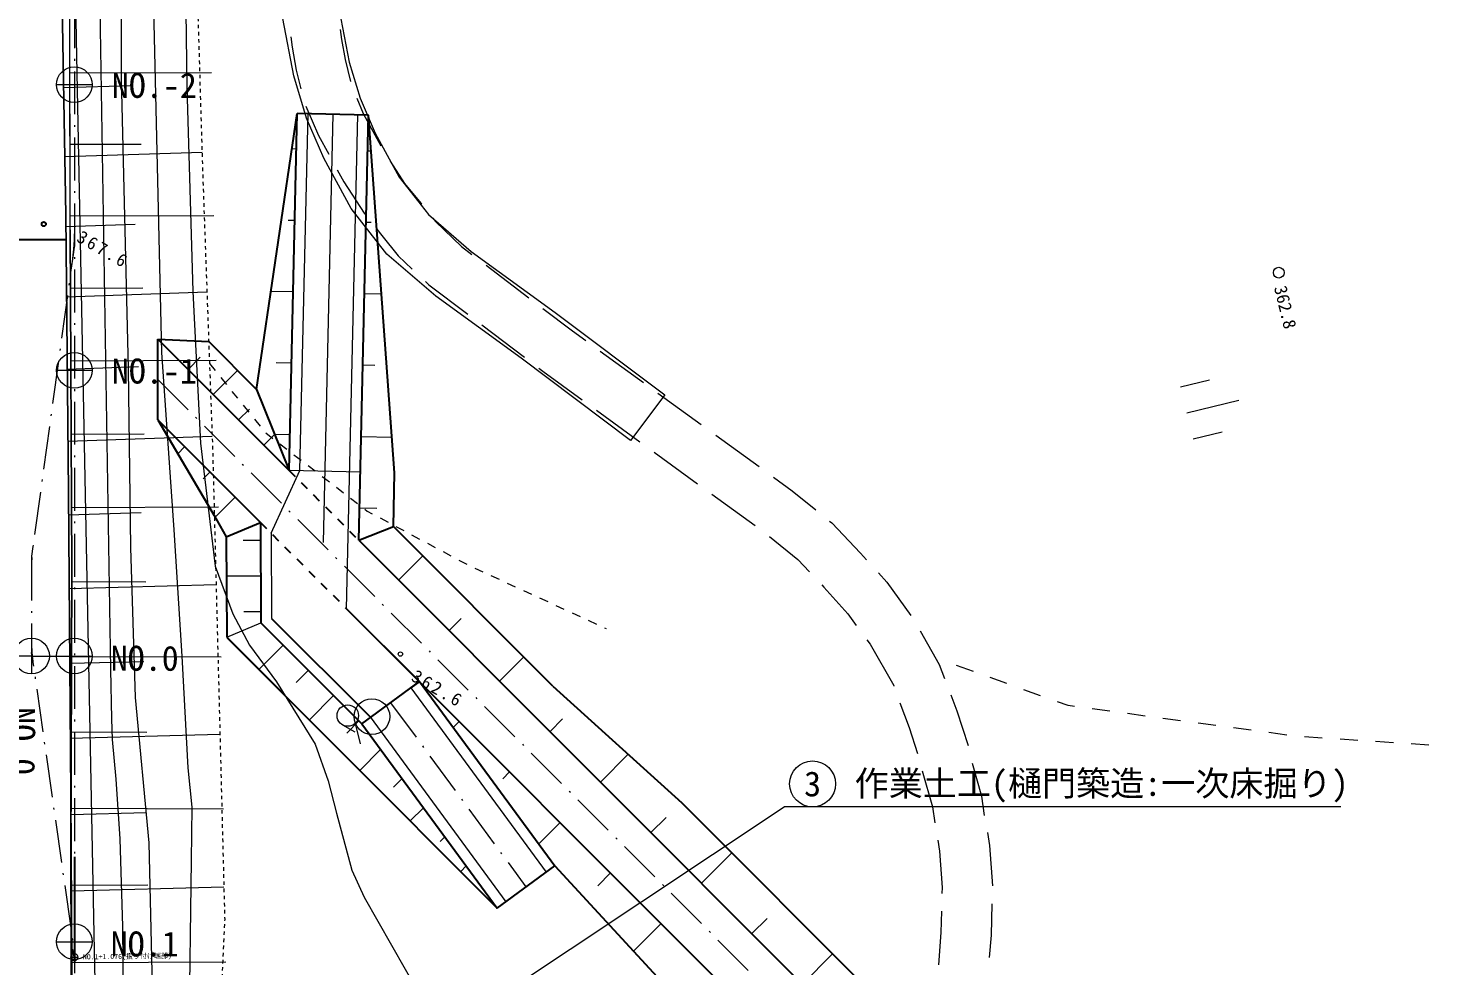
# Model space of a CAD drawing. Header units: millimetres. Extents: x -2078669 to -1085629, y -5987148 to 310365.
# Drawn here: x -1704799 to -1606660, y -239885 to -174225 of the extents above; entities that cross this region are included whole.
import ezdxf
from ezdxf.enums import TextEntityAlignment as Align

# ---------------------------------------------------------------- set-up
doc = ezdxf.new("R2010")
doc.units = ezdxf.units.MM
doc.header["$LTSCALE"] = 500
for name, pattern in [('561019', [1, 0.5, -0.5]), ('56201', [2.5, 1.25, -1.25]), ('SXF_一点短鎖線', [9.25, 6, -1.5, 0.25, -1.5]), ('SXF_一点鎖線', [18.5, 12, -1.5, 3.5, -1.5]), ('SXF_跳び破線', [12, 6, -6])]:
    doc.linetypes.add(name, pattern=pattern)
doc.layers.get('Defpoints').update_dxf_attribs({"color": 153})
for name, color, linetype, lineweight in [('D-BGD', 7, 'Continuous', 13), ('D-BMK', 2, 'SXF_一点短鎖線', 13), ('D-BMK-HTXT', 7, 'Continuous', 13), ('D-BMK-HTXT-周囲堤', 7, 'Continuous', 13), ('D-BMK-OTRS', 7, 'Continuous', 13), ('D-BYP-STR1', 2, 'Continuous', 13), ('D-BYP-STR2', 6, 'Continuous', 25), ('D-BYP-STRC', 1, 'Continuous', 13), ('●予備設計_LP横断', 7, 'Continuous', 13)]:
    doc.layers.add(name, color=color, linetype=linetype, lineweight=lineweight)
doc.styles.add('MS ゴシック', font='MS Gothic.ttf')
doc.styles.add('ＭＳ ゴシック', font='MS Gothic.ttf')
doc.dimstyles.new('DIM-500-F', dxfattribs={"dimscale": 500, "dimtxt": 3.5, "dimasz": 2.5, "dimexe": 0, "dimexo": 2, "dimgap": 0.8, "dimtad": 1, "dimdec": 0, "dimzin": 0, "dimdsep": 46, "dimtxsty": 'MS ゴシック', "dimblk": 'OPEN', "dimcen": 0.1, "dimclrd": 256, "dimclre": 256, "dimclrt": 256, "dimaunit": 1, "dimadec": 4, "dimazin": 0, "dimtfac": 1, "dimtdec": 0, "dimtmove": 2, "dimatfit": 3, "dimldrblk": 'OPEN', "dimfxl": 1, "dimtolj": 1, "dimtzin": 0, "dimlwd": -1, "dimlwe": -1, "dimarcsym": 2})

# ---------------------------------------------------------------- blocks, each defined once
blk = doc.blocks.new('M6331')
at = {"layer": '●予備設計_LP横断', "linetype": 'Continuous', "lineweight": 9}
blk.add_line((0, -0.75), (1, -0.75), dxfattribs=at)
blk.add_circle((0, 0), 0.75, dxfattribs=at)
blk = doc.blocks.new('M7312')
at = {"layer": '●予備設計_LP横断', "linetype": 'Continuous', "lineweight": 20}
blk.add_circle((0, -0.001), 0.15, dxfattribs=at)
blk = doc.blocks.new('河川平面')
at = {"layer": 'D-BGD', "linetype": 'Continuous'}
for p, q in [((1609119, -2714860, 368280), (1609038, -2675632, 368370)), ((1609100, -2703857), (1619019, -2703838)), ((1608658, -2704899), (1613434, -2704754)), ((1608744, -2709707), (1618356, -2709415)), ((1609110, -2708857), (1614101, -2708843)), ((1608824, -2714624), (1613667, -2714463)), ((1609118, -2713879), (1619176, -2713859)), ((1638256, -2717335, 363183), (1641243, -2719601, 363241)), ((1608869, -2719542), (1618699, -2719188)), ((1609137, -2718942), (1614205, -2718914)), ((1637963, -2721512, 363220), (1640951, -2723777, 363276)), ((1646252, -2723338, 363306), (1649284, -2725544, 363316)), ((1609164, -2724033), (1619345, -2723979)), ((1608914, -2724597), (1613897, -2724418)), ((1650295, -2726278, 363319), (1653329, -2728484, 363329)), ((1686901, -2725847), (1688941, -2725352)), ((1687343, -2727669), (1690987, -2726783)), ((1645988, -2727477, 363312), (1649021, -2729682, 363322)), ((1609198, -2729151), (1614311, -2729125)), ((1654340, -2729219, 363333), (1657373, -2731424, 363342)), ((1687785, -2729492), (1689826, -2728996)), ((1608959, -2729652), (1619062, -2729288)), ((1650032, -2730417, 363325), (1653066, -2732622, 363335)), ((1654077, -2733357, 363339), (1657110, -2735560, 363349)), ((1609004, -2734802), (1614102, -2734645)), ((1609217, -2734294), (1619515, -2734239)), ((1609044, -2739952), (1619341, -2739687)), ((1609239, -2739474), (1614416, -2739497)), ((1609217, -2744710), (1619688, -2744754)), ((1609086, -2745195), (1614281, -2745062)), ((1672394, -2745773, 363478), (1671218, -2745349, 363449)), ((1674745, -2746622, 363535), (1673569, -2746197, 363507)), ((1677096, -2747469, 363593), (1675920, -2747046, 363564)), ((1681948, -2748555, 363625), (1680710, -2748389, 363631)), ((1684426, -2748887, 363613), (1683186, -2748721, 363619)), ((1629040, -2749220), (1629433, -2750839)), ((1686903, -2749220, 363600), (1685665, -2749053, 363607)), ((1689381, -2749552, 363588), (1688143, -2749385, 363594)), ((1691860, -2749884, 363576), (1690620, -2749718, 363582)), ((1609127, -2750438), (1619610, -2750169)), ((1609201, -2749995), (1614481, -2750019)), ((1694337, -2750217, 363563), (1693098, -2750051, 363569)), ((1696826, -2750427, 363506), (1695580, -2750343, 363542)), ((1699320, -2750594, 363433), (1698073, -2750511, 363469)), ((1701813, -2750762, 363359), (1700566, -2750678, 363396)), ((1704306, -2750930, 363286), (1703059, -2750845, 363323)), ((1609167, -2755781), (1614456, -2755645)), ((1609172, -2755342), (1619863, -2755385)), ((1609168, -2760726), (1614554, -2760708)), ((1609203, -2761123), (1619885, -2760849)), ((1609189, -2766148), (1620033, -2766106))]:
    blk.add_line(p, q, dxfattribs=at)
at = {"layer": 'D-BGD', "linetype": 'Continuous', "flags": 128}
for points in [[(1614196, -2802555), (1611544, -2797523), (1610785, -2796134), (1609990, -2794678), (1609448, -2793437), (1609275, -2792488), (1609120, -2789483), (1609265, -2770458), (1609158, -2754356), (1608991, -2733247), (1608817, -2713807), (1608555, -2699081), (1609014, -2666342), (1609021, -2620514)], [(1648369, -2729602), (1640710, -2723847), (1634729, -2719505), (1631309, -2716546), (1628807, -2713365), (1626888, -2709836), (1625672, -2707023), (1624776, -2704068), (1624009, -2700061), (1623561, -2695700), (1623183, -2691188), (1623197, -2683914), (1623477, -2676693), (1623813, -2672469), (1624796, -2667409), (1628250, -2652121), (1629016, -2648256), (1629716, -2644727), (1630896, -2635890), (1631250, -2632963), (1631771, -2628636), (1632704, -2620514)], [(1636730, -2620514), (1635743, -2629104), (1635219, -2633453), (1634864, -2636395), (1633664, -2645381), (1632948, -2648993), (1632163, -2652951), (1628711, -2668230), (1627783, -2673012), (1627471, -2676930), (1627197, -2683996), (1627183, -2691025), (1627543, -2695329), (1627971, -2699480), (1628665, -2703109), (1629434, -2705645), (1630488, -2708083), (1632161, -2711158), (1634216, -2713773), (1637218, -2716368), (1643087, -2720630), (1650772, -2726405), (1648369, -2729602)], [(1608555, -2699081), (1608817, -2713807), (1608991, -2733247), (1609158, -2754356), (1609265, -2770458), (1609120, -2789483)]]:
    blk.add_lwpolyline(points, dxfattribs=at)
for points, elevation in [([(1610013, -2620514), (1610004, -2655012), (1609981, -2662598), (1609913, -2668183), (1609452, -2691949), (1609445, -2695730), (1609534, -2701509), (1610811, -2765298), (1610885, -2769571), (1610897, -2771846), (1610716, -2783859), (1610693, -2787913), (1610772, -2789970), (1610879, -2790832), (1611484, -2792973), (1612825, -2795553), (1614449, -2798377), (1615902, -2801242), (1616987, -2804270)], 367000), ([(1611715, -2620514), (1611197, -2668195), (1611105, -2685482), (1611228, -2700780), (1611946, -2745632), (1612011, -2749082), (1612060, -2750532), (1612325, -2753298), (1612593, -2757485), (1612783, -2763612), (1612864, -2771282), (1612734, -2784705), (1612727, -2788483), (1612845, -2790265), (1613065, -2791226), (1613931, -2793393), (1615912, -2797217), (1616301, -2797929), (1618572, -2802762)], 366000), ([(1621613, -2804739), (1621190, -2802460), (1619945, -2799860), (1615503, -2792088), (1615083, -2791125), (1614669, -2789480), (1614591, -2787428), (1614424, -2780447), (1614954, -2770848), (1614660, -2757775), (1613687, -2747587), (1613373, -2737098), (1613203, -2724566), (1612724, -2704239), (1612726, -2695354), (1612599, -2678222), (1612988, -2655305), (1612966, -2630582), (1613359, -2620514)], 365000), ([(1624244, -2803817), (1623725, -2802293), (1620285, -2795694), (1618029, -2791812), (1617489, -2790721), (1616969, -2789309), (1616837, -2787094), (1617312, -2780196), (1617397, -2774676), (1617446, -2771179), (1617614, -2759007), (1617664, -2755279), (1617387, -2752525), (1616960, -2744706), (1616414, -2735865), (1615549, -2723449), (1615307, -2713395), (1614941, -2697350)], 364000), ([(1617118, -2692517), (1617295, -2704845), (1617707, -2719180), (1618258, -2729775), (1619284, -2738394), (1620512, -2741723), (1621690, -2743916), (1623569, -2746498), (1626274, -2750869), (1627187, -2753428), (1627773, -2755690), (1628854, -2759670), (1629723, -2761569), (1633551, -2768293), (1638543, -2774672), (1640014, -2777876), (1641376, -2781486), (1641915, -2785883), (1640984, -2797690), (1640322, -2802625)], 363000)]:
    blk.add_lwpolyline(points, dxfattribs=dict(at, elevation=elevation))
at = {"layer": 'D-BGD', "linetype": '561019', "flags": 128}
for points in [[(1618950, -2620514), (1618959, -2621129), (1618665, -2658302), (1618663, -2658627), (1618571, -2661701), (1617747, -2689368), (1618403, -2710987), (1619104, -2730441), (1619135, -2731637), (1619943, -2763133), (1618853, -2786511), (1619008, -2789521), (1619927, -2791602), (1625688, -2802391), (1625125, -2825293), (1624564, -2827572), (1623496, -2829911), (1618630, -2838640), (1618342, -2840170), (1618771, -2861642), (1618913, -2870692)], [(1618950, -2620514), (1618959, -2621129), (1618665, -2658302), (1618663, -2658627), (1618571, -2661701), (1617747, -2689368), (1618356, -2709415)]]:
    blk.add_lwpolyline(points, dxfattribs=at)
at = {"layer": 'D-BGD', "linetype": 'Continuous', "extrusion": (-0.560903, -0.252732, 0.788362), "elevation": 56225}
blk.add_lwpolyline([(3136067, 518133), (3137239, 518105), (3139804, 518364)], dxfattribs=at)
at = {"layer": 'D-BGD', "linetype": 'Continuous', "extrusion": (-0.522307, -0.234465, 0.819891), "elevation": 83131}
blk.add_lwpolyline([(3134586, 515159), (3136829, 515112), (3138328, 515260)], dxfattribs=at)
at = {"layer": 'D-BGD', "linetype": 'Continuous', "extrusion": (0.001612, -0.020011, 0.999798), "elevation": 420061}
blk.add_lwpolyline([(1408664, -2824424), (1409550, -2826065), (1410597, -2827562), (1410629, -2827610)], dxfattribs=at)
at = {"layer": 'D-BGD', "linetype": 'Continuous', "extrusion": (0.016449, -0.001732, 0.999863), "elevation": 394691}
blk.add_lwpolyline([(-2529133, -1899645), (-2529529, -1900051), (-2530821, -1901338), (-2531659, -1902409)], dxfattribs=at)
at = {"layer": 'D-BGD', "linetype": 'Continuous', "extrusion": (-0.143152, -0.164739, 0.975894), "elevation": 568325}
blk.add_lwpolyline([(3016489, -877315), (3016819, -877334), (3020231, -877100)], dxfattribs=at)
at = {"layer": 'D-BGD', "linetype": 'Continuous', "extrusion": (0.311673, 0.432353, 0.846127), "elevation": -356949}
blk.add_lwpolyline([(-2922970, 1248230), (-2925577, 1248305), (-2926719, 1248311)], dxfattribs=at)
at = {"layer": 'D-BGD', "linetype": '56201', "flags": 128}
blk.add_lwpolyline([(1618880, -2724215), (1622794, -2729051), (1629936, -2734540), (1637037, -2738340), (1646676, -2742766)], dxfattribs=at)
at = {"layer": 'D-BGD', "linetype": 'Continuous', "extrusion": (0.276473, 0.38442, 0.880786), "elevation": -273425}
blk.add_lwpolyline([(-2923790, 1275829), (-2924142, 1275840), (-2927540, 1275859)], dxfattribs=at)
at = {"layer": 'D-BGD', "linetype": 'Continuous', "extrusion": (-0.149064, -0.200905, 0.968203), "elevation": 653493}
blk.add_lwpolyline([(2959813, -1076757), (2961440, -1076741), (2963560, -1076836)], dxfattribs=at)
at = {"layer": 'D-BGD', "linetype": 'Continuous', "extrusion": (0.406293, 0.48461, 0.774648), "elevation": -370915}
blk.add_lwpolyline([(-3028624, 1028902), (-3031186, 1028852), (-3032362, 1029021)], dxfattribs=at)
at = {"layer": 'D-BGD', "linetype": 'Continuous', "extrusion": (0.045013, 0.020275, 0.998781), "elevation": 382529}
blk.add_lwpolyline([(-3181336, -375544), (-3182167, -375807), (-3184985, -376394)], dxfattribs=at)
at = {"layer": 'D-BGD', "linetype": 'Continuous', "extrusion": (-0.0021, -0.016095, 0.999868), "elevation": 404060}
blk.add_lwpolyline([(2009504, -2497752), (2011142, -2499908), (2011624, -2500833)], dxfattribs=at)
at = {"layer": 'D-BGD', "linetype": 'Continuous', "extrusion": (-0.032566, -0.036028, 0.99882), "elevation": 407680}
blk.add_lwpolyline([(3074864, -900128), (3075235, -900206), (3078406, -901240), (3078438, -901256)], dxfattribs=at)
at = {"layer": 'D-BGD', "linetype": 'Continuous', "extrusion": (-0.011851, -0.019507, 0.999739), "elevation": 397095}
blk.add_lwpolyline([(2854450, -1471855), (2855383, -1472600), (2857324, -1474265)], dxfattribs=at)
at = {"layer": 'D-BGD', "linetype": 'Continuous', "extrusion": (0.021322, 0.125766, 0.991831), "elevation": 50846}
blk.add_lwpolyline([(-2115223, 2455368), (-2114760, 2455383), (-2113985, 2455242)], dxfattribs=at)
at = {"layer": 'D-BGD', "linetype": 'Continuous', "extrusion": (0.004636, -0.015047, 0.999876), "elevation": 412442}
blk.add_lwpolyline([(1665545, -2742074), (1666181, -2743805), (1666773, -2745616)], dxfattribs=at)
at = {"layer": 'D-BGD', "linetype": 'Continuous', "extrusion": (0.028455, -0.008239, 0.999561), "elevation": 433338}
blk.add_lwpolyline([(-2179985, -2356760), (-2182208, -2358144), (-2183236, -2358616)], dxfattribs=at)
at = {"layer": 'D-BGD', "linetype": 'Continuous', "extrusion": (0.027459, -0.006993, 0.999598), "elevation": 428343}
blk.add_lwpolyline([(-2254355, -2288579), (-2256425, -2289779), (-2257675, -2290308)], dxfattribs=at)
at = {"layer": 'D-BGD', "linetype": 'Continuous', "extrusion": (-0.035639, -0.016567, 0.999227), "elevation": 349017}
blk.add_lwpolyline([(3205519, 369254), (3206391, 368999), (3209044, 367981)], dxfattribs=at)
at = {"layer": 'D-BGD', "linetype": 'Continuous', "extrusion": (-0.841987, 0.058751, 0.536289), "elevation": -1373708}
blk.add_lwpolyline([(2639604, 1303299), (2641095, 1303422), (2643349, 1303384)], dxfattribs=at)
at = {"layer": 'D-BGD', "linetype": 'Continuous', "extrusion": (-0.795837, 0.056889, 0.602833), "elevation": -1270100}
blk.add_lwpolyline([(2635677, 1414954), (2637867, 1415131), (2639419, 1415106)], dxfattribs=at)
at = {"layer": 'D-BGD', "linetype": 'Continuous'}
for points in [[(1615473, -2813810, 368400), (1615503, -2805510, 368350), (1615442, -2805095, 368370), (1615373, -2804813, 368380), (1615226, -2804347, 368420), (1610224, -2794667, 368260), (1609794, -2793590, 368280), (1609534, -2792437, 368300), (1609236, -2777605, 368510), (1609158, -2758979, 368490), (1609245, -2738601, 368470), (1609119, -2714860, 368280), (1609038, -2675632, 368370), (1609172, -2662075, 368370), (1609082, -2627858, 368360), (1609044, -2620514, 368307)], [(1624566, -2701346, 362739), (1624659, -2702074, 362680), (1624960, -2703677, 363020), (1625287, -2704983, 363065)], [(1628028, -2700834, 362740), (1628117, -2701535, 362680), (1628376, -2702930, 363020), (1628761, -2704463, 363084)], [(1627834, -2710657, 363226), (1628291, -2711486, 363280), (1629705, -2713682, 363240), (1629826, -2713828, 363237)], [(1634518, -2714034, 363194), (1634714, -2714278, 363190), (1636525, -2716023, 363150), (1637260, -2716580, 363164)], [(1609119, -2714860, 368280), (1609245, -2738601, 368470), (1609158, -2758979, 368490), (1609236, -2777605, 368510), (1609534, -2792437, 368300)], [(1662318, -2735242, 363312), (1662468, -2735364, 363310), (1664490, -2737484, 363550), (1664902, -2737944, 363541)], [(1661763, -2739698, 363530), (1661915, -2739857, 363550), (1663585, -2741728, 363510), (1664186, -2742553, 363498)], [(1669905, -2757581, 363260), (1670020, -2758345, 363250), (1670200, -2760882, 363210), (1670189, -2761314, 363240)]]:
    blk.add_polyline3d(points, dxfattribs=at)
for centre, radius in [((1693782, -2717850, 362810), 375), ((1630254, -2748925), 1250)]:
    blk.add_circle(centre, radius, dxfattribs=at)
at = {"layer": 'D-BGD', "linetype": 'Continuous', "lineweight": 20, "xscale": 1000, "yscale": 1000, "zscale": 1000, "rotation": 330.1091246385173}
for p in [(1607274, -2714449, 367608), (1632255, -2744553, 362613)]:
    blk.add_blockref('M7312', p, dxfattribs=at)
at = {"layer": 'D-BGD', "linetype": 'Continuous', "lineweight": 9, "xscale": 1000, "yscale": 1000, "zscale": 1000, "rotation": 330.1091246385173}
blk.add_blockref('M6331', (1628569, -2748856), dxfattribs=at)
at = {"layer": 'D-BGD', "linetype": 'Continuous', "style": 'MS ゴシック'}
blk.add_text('362.8', height=900, rotation=283.66942, dxfattribs=at).set_placement((1693445, -2718888))
at = {"layer": 'D-BGD', "linetype": 'Continuous', "char_height": 900, "attachment_point": 7, "rotation": 330.10912, "line_spacing_factor": 0.722892, "style": 'MS ゴシック'}
for s, insert in [('\\T1.287;367.6', (1609497, -2715635, 367608)), ('\\T1.287;362.6', (1632934, -2746381, 362613))]:
    blk.add_mtext(s, dxfattribs=dict(at, insert=insert))
blk = doc.blocks.new('_Open')
at = {"color": 0, "linetype": 'ByBlock', "lineweight": -2}
for p, q in [((-1, 0.167), (0, 0)), ((-1, -0.167), (0, 0)), ((0, 0), (-1, 0))]:
    blk.add_line(p, q, dxfattribs=at)

msp = doc.modelspace()

# ---------------------------------------------------------------- linework, layer by layer
at = {"layer": 'D-BMK', "ltscale": 10}
msp.add_line((-1683435.8, -180258.3, 266595.6), (-1684199.8, -213166, -53832), dxfattribs=at)
at = {"layer": 'D-BMK'}
for p, q in [((-1695712.2, -198825.1), (-1648584.6, -245952.7)), ((-1679398.5, -221462.6, -23232), (-1669915.7, -234349.7, -23232))]:
    msp.add_line(p, q, dxfattribs=at)
at = {"layer": 'D-BMK', "linetype": 'SXF_一点鎖線', "lineweight": 13}
msp.add_line((-1704552.5, -218186.7), (-1701552.5, -218186.7), dxfattribs=at)
msp.add_line((-1704552.5, -218186.7), (-1701552.5, -218186.7), dxfattribs=at)
at = {"layer": 'D-BMK', "linetype": 'SXF_一点短鎖線', "flags": 128}
msp.add_lwpolyline([(-1701552.5, -94013.4), (-1701552.5, -344191.7)], dxfattribs=at)
msp.add_lwpolyline([(-1701552.5, -94013.4), (-1701552.5, -344191.7)], dxfattribs=at)
msp.add_lwpolyline([(-1701552.5, -188365.2, -0.0342109), (-1701692.6, -190410.7), (-1704459.1, -210508.6, 0.0342109), (-1704552.5, -211872.2), (-1704552.5, -217230.7, 0.0353635), (-1704452.7, -218640), (-1701652.3, -238313.4, -0.0353635), (-1701552.5, -239722.6)], format="xyb", dxfattribs=at)
msp.add_lwpolyline([(-1701552.5, -188365.2, -0.0342109), (-1701692.6, -190410.7), (-1704459.1, -210508.6, 0.0342109), (-1704552.5, -211872.2), (-1704552.5, -217230.7, 0.0353635), (-1704452.7, -218640), (-1701652.3, -238313.4, -0.0353635), (-1701552.5, -239722.6)], format="xyb", dxfattribs=at)
at = {"layer": 'D-BMK'}
msp.add_lwpolyline([(-1704552.5, -218186.7), (-1737359.5, -218186.7, -0.0787115), (-1768265, -213291.2), (-1834923.4, -191629.7)], format="xyb", dxfattribs=at)
msp.add_lwpolyline([(-1704552.5, -218186.7), (-1737359.5, -218186.7, -0.0787115), (-1768265, -213291.2), (-1834923.4, -191629.7)], format="xyb", dxfattribs=at)
at = {"layer": 'D-BMK-HTXT', "color": 7, "linetype": 'Continuous', "lineweight": 13}
for p, q in [((-1702802.5, -178186.7, 329093), (-1700302.5, -178186.7, -329093)), ((-1702802.5, -198186.7, 329093), (-1700302.5, -198186.7, -329093)), ((-1702802.5, -218186.7, 329093), (-1700302.5, -218186.7, -329093)), ((-1702802.4, -238186.7, 329066.8), (-1700302.4, -238186.7, -329119.1))]:
    msp.add_line(p, q, dxfattribs=at)
for centre in [(-1701552.5, -178186.7, 0), (-1701552.5, -198186.7, 0), (-1701552.5, -218186.7, 0), (-1701552.4, -238186.7, -26.2)]:
    msp.add_circle(centre, 1250, dxfattribs=at)
at = {"layer": 'D-BMK-HTXT-周囲堤', "color": 7, "linetype": 'Continuous', "lineweight": 13}
msp.add_line((-1704553.3, -216936.7), (-1704551.7, -219436.7), dxfattribs=at)
msp.add_circle((-1704552.5, -218186.7), 1250, dxfattribs=at)
at = {"layer": 'D-BMK-OTRS', "color": 7, "linetype": 'Continuous', "lineweight": 13}
for p, q in [((-1701552.5, -188365.2), (-1701552.5, -189392.8)), ((-1701552.5, -189392.8), (-1701692.6, -190410.7)), ((-1704459.1, -210508.6), (-1704552.5, -211187.2)), ((-1704552.5, -211187.2), (-1704552.5, -211872.2)), ((-1704552.5, -217230.7), (-1704552.6, -217938.9)), ((-1704452.7, -218640), (-1704552.6, -217938.9)), ((-1701552.5, -239399.3), (-1701652.2, -238698.6)), ((-1701552.5, -239399.3), (-1701552.5, -240107.1))]:
    msp.add_line(p, q, dxfattribs=at)
at = {"layer": 'D-BYP-STR1'}
for p, q in [((-1685765.6, -205211, 23232), (-1685185.3, -180217.7, 266595.6)), ((-1682489, -214876.8, -70094.4), (-1681686.3, -180298.9, 266595.6)), ((-1685993.1, -182699.6, 23232), (-1686302.5, -182692.4, 23232)), ((-1680994.5, -182815.7, 23232), (-1680754.6, -182821.2, 23232)), ((-1686109.2, -187698.3, 23232), (-1686573.2, -187687.5, 23232)), ((-1681110.5, -187814.3, 23232), (-1680750.6, -187822.7, 23232)), ((-1686225.2, -192696.9, 23232), (-1687771.9, -192661, 23232)), ((-1681226.6, -192813, 23232), (-1680026.9, -192840.8, 23232)), ((-1693586.4, -198122.5, 23232), (-1692737.9, -197274, 23232)), ((-1691818.7, -199890.3, 23232), (-1690121.6, -198193.2, 23232)), ((-1686341.3, -197695.6, 23232), (-1687424, -197670.4, 23232)), ((-1681342.6, -197811.6, 23232), (-1680502.9, -197831.1, 23232)), ((-1690050.9, -201658, 23232), (-1689294.5, -200901.6, 23232)), ((-1688283.1, -203425.8, 23232), (-1687526.7, -202669.4, 23232)), ((-1686457.3, -202694.2, 23232), (-1687526.7, -202669.4, 23232)), ((-1681458.7, -202810.3, 23232), (-1679299.3, -202860.4, 23232)), ((-1693826.7, -203539.1), (-1694313.6, -204026.1)), ((-1692058.9, -205306.9), (-1692530.7, -205778.6)), ((-1687769, -209596.7), (-1685765.6, -205211, 23232)), ((-1681516.7, -205309.6, 23232), (-1686515.4, -205193.6, 23232)), ((-1690291.1, -207074.6), (-1691692.9, -208476.4)), ((-1681574.7, -207808.9, 23232), (-1680375, -207836.8, 23232)), ((-1687769, -209596.7), (-1687734.9, -215560.8)), ((-1688516.2, -210102.4), (-1689716.2, -210102.4)), ((-1678839.2, -212869.7), (-1677142.2, -211172.6)), ((-1688501.9, -212602.4), (-1690901.9, -212602.4)), ((-1690877.4, -216873), (-1688483.1, -215873.2)), ((-1688487.5, -215102.4), (-1689687.6, -215102.4)), ((-1675303.7, -216405.2), (-1674455.2, -215556.7)), ((-1686930.7, -217425.6), (-1688627.8, -219122.7)), ((-1671768.2, -219940.7), (-1670071.1, -218243.7)), ((-1685163, -219193.4), (-1686011.5, -220041.9)), ((-1677988.9, -220425.4, -23232), (-1668506.2, -233312.5, -23232)), ((-1683395.2, -220961.2), (-1685092.3, -222658.2)), ((-1681627.4, -222728.9), (-1682476, -223577.4)), ((-1680841.6, -222454.1, -23232), (-1671325.2, -235386.9, -23232)), ((-1674596.6, -222769.2), (-1675020.9, -223193.5)), ((-1668232.6, -223476.3), (-1667347.4, -222591)), ((-1680095.9, -224732.9), (-1681557.4, -226194.5)), ((-1664697.1, -227011.8), (-1662752.3, -225067)), ((-1671061.1, -226304.7), (-1671542.3, -226785.9)), ((-1678597.2, -226769.7), (-1679193.8, -227366.4)), ((-1677098.4, -228806.5), (-1678023.5, -229731.6)), ((-1661161.6, -230547.3), (-1660102, -229487.8)), ((-1667525.5, -229840.2), (-1669026, -231340.7)), ((-1675599.7, -230843.3), (-1675928.1, -231171.8)), ((-1657626, -234082.9), (-1655504.7, -231961.6)), ((-1674101, -232880.1), (-1674489.6, -233268.8)), ((-1663990, -233375.8), (-1664885.1, -234270.9)), ((-1660454.5, -236911.3), (-1662385.6, -238842.4)), ((-1654090.5, -237618.4), (-1653029.8, -236557.7)), ((-1650555, -241153.9), (-1648433.7, -239032.6))]:
    msp.add_line(p, q, dxfattribs=at)
at = {"layer": 'D-BYP-STR2'}
for p, q in [((-1688784.5, -199530.3, 77834), (-1685935.1, -180200.3, 23232)), ((-1686515.4, -205193.6, 23232), (-1685935.1, -180200.3, 266595.6)), ((-1680936.5, -180316.3, 23232), (-1685935.1, -180200.3, 23232)), ((-1681627.5, -210081.4, -23232), (-1680936.5, -180316.3, 266595.6)), ((-1679117.3, -205365.3, 23232), (-1680936.5, -180316.3, 23232)), ((-1695712.2, -195996.7), (-1686515.4, -205193.6)), ((-1695712.2, -201653.5, -354000), (-1695712.2, -195996.7, -354000)), ((-1695712.2, -195996.7), (-1692141.6, -196173.2)), ((-1692141.6, -196173.2), (-1688784.5, -199530.3)), ((-1688784.5, -199530.3), (-1686515.4, -205193.6, 23232)), ((-1695712.2, -201653.5), (-1688523.4, -208842.4)), ((-1695712.2, -201653.5, -354000), (-1691761.4, -208355.7, -62272.8)), ((-1679204.3, -209110.5, -13235.6), (-1679117.3, -205365.3, 23232)), ((-1691761.4, -208355.7, -62272.8), (-1690917.7, -209842.2)), ((-1690917.7, -209842.2), (-1688523.4, -208842.4)), ((-1688523.4, -208842.4), (-1688483.1, -215873.2)), ((-1690917.7, -209842.2), (-1690877.4, -216873)), ((-1681627.5, -210081.4, -23232), (-1679204.3, -209110.5)), ((-1668025.9, -220288.9), (-1679204.3, -209110.5)), ((-1681627.5, -210081.4), (-1646584.6, -245124.3)), ((-1682489, -214876.8), (-1650584.6, -246781.2)), ((-1688483.1, -215873.2), (-1681412.1, -222944.3)), ((-1687734.9, -215560.8), (-1680841.6, -222454.1)), ((-1690877.4, -216873), (-1683109.1, -224641.3)), ((-1690843.8, -216906.6), (-1683109.1, -224641.3)), ((-1681412.1, -222944.3, -23232), (-1677384.8, -219980.9, -23232)), ((-1677384.8, -219980.9, -23232), (-1667902.1, -232868, -23232)), ((-1668025.9, -220288.9), (-1658995.2, -228471)), ((-1681412.1, -222944.3, -23232), (-1671929.3, -235831.4, -23232)), ((-1683109.1, -224641.3), (-1671929.3, -235831.4, -23232)), ((-1658995.2, -228471), (-1643584.6, -243881.7)), ((-1671929.3, -235831.4, -23232), (-1667902.1, -232868)), ((-1667902.1, -232868), (-1658995.2, -242514.1))]:
    msp.add_line(p, q, dxfattribs=at)
at = {"layer": 'D-BYP-STR2', "linetype": 'SXF_跳び破線', "ltscale": 0.2}
for p, q in [((-1686515.4, -205193.6), (-1681627.5, -210081.4)), ((-1688523.4, -208842.4), (-1682489, -214876.8))]:
    msp.add_line(p, q, dxfattribs=at)
at = {"layer": 'D-BYP-STR2', "elevation": -70094.4}
msp.add_lwpolyline([(-1682489, -214876.8), (-1677384.8, -219980.9), (-1677988.9, -220425.4)], dxfattribs=at)
at = {"layer": 'D-BYP-STRC'}
msp.add_line((-1612834.4, -228747.4), (-1651834.4, -228747.4), dxfattribs=at)
msp.add_circle((-1649839, -227137.4), 1610, dxfattribs=at)
at = {"layer": 'Defpoints', "ltscale": 1500}
msp.add_line((-1706132.9, -189030.5), (-1702133.3, -189030.5), dxfattribs=at)
at = {"layer": 'Defpoints'}
msp.add_line((-1701552.4, -232240.7, 369050), (-1701552.4, -239673.7, 369050), dxfattribs=at)
at = {"layer": 'Defpoints', "linetype": 'Continuous', "lineweight": 13}
msp.add_line((-1701802.5, -239262.3, 65818.6), (-1701302.5, -239262.3, -65818.6), dxfattribs=at)
at = {"layer": 'Defpoints', "ltscale": 1500}
msp.add_circle((-1703692.6, -187949.7, 367608), 150, dxfattribs=at)
at = {"layer": 'Defpoints', "linetype": 'Continuous', "lineweight": 13}
msp.add_circle((-1701552.5, -239262.3, 0), 250, dxfattribs=at)

# ---------------------------------------------------------------- block references
at = {"layer": 'D-BGD'}
msp.add_blockref('河川平面', (-3310965.8, 2526500.2), dxfattribs=at)

# ---------------------------------------------------------------- texts
at = {"layer": 'D-BMK-HTXT', "color": 7, "style": 'ＭＳ ゴシック'}
for s, p in [('NO.-2', (-1698925.8, -179113.5)), ('NO.-1', (-1698925.8, -199113.5))]:
    msp.add_text(s, height=1750, rotation=360, dxfattribs=at).set_placement(p)
at = {"layer": 'D-BMK-HTXT', "style": 'MS ゴシック'}
for s, p in [('NO.0', (-1699004.8, -219220.8, -354000)), ('NO.1  ', (-1699004.7, -239220.8, -354000))]:
    msp.add_text(s, height=1750, dxfattribs=at).set_placement(p)
at = {"layer": 'D-BMK-HTXT-周囲堤', "color": 7, "style": 'ＭＳ ゴシック'}
msp.add_text('NO.0', height=1750, rotation=270.037602, dxfattribs=at).set_placement((-1706050.1, -221770.2))
at = {"layer": 'D-BYP-STRC', "style": 'MS ゴシック'}
msp.add_text('3', height=1750, dxfattribs=at).set_placement((-1649839, -227137.4), align=Align.MIDDLE_CENTER)
msp.add_text('作業土工(樋門築造:一次床掘り)', height=1750, dxfattribs=at).set_placement((-1646892.9, -227101.6), align=Align.MIDDLE_LEFT)
at = {"layer": 'Defpoints', "insert": (-1700952.2, -239296.4, 0), "char_height": 350, "attachment_point": 4, "rotation": 0.770419, "style": 'ＭＳ ゴシック'}
msp.add_mtext('NO.1+1.076(摺り付け端部)', dxfattribs=at)

# ---------------------------------------------------------------- leaders
at = {"layer": 'D-BYP-STRC'}
msp.add_leader([(-1685339.9, -251005), (-1651834.4, -228747.4)], dimstyle='DIM-500-F', dxfattribs=at)

doc.saveas('drawing.dxf')
